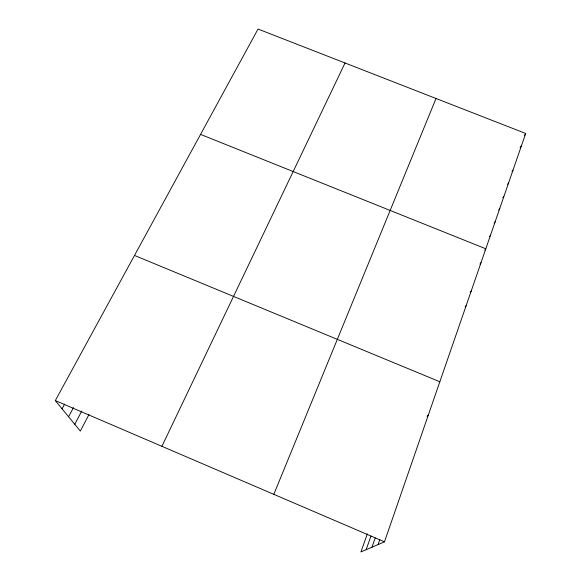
<?xml version="1.0" encoding="UTF-8"?>
<svg xmlns="http://www.w3.org/2000/svg" width="581" height="581" viewBox="0 0 581 581"><rect width="100%" height="100%" fill="white"/><g stroke="black" fill="none" stroke-linecap="round" stroke-linejoin="round"><path stroke-width="0.87" d="M367.352 533.881L360.924 551.95L384.484 541.826L525.689 133.47L258.037 29.05L55.311 400.578L80.331 431.073L89.031 414.471M378.1 544.571L379.851 539.56M371.971 547.208L375.217 537.955M366.146 549.706L370.947 536.118M273.811 494.337L436.026 98.487M161.91 446.317L345.034 62.988M74.775 424.297L81.761 411.072M68.587 416.751L73.504 407.542M62.073 408.821L64.651 404.049M524.294 135.685L525.689 133.47M520.068 147.806L521.52 145.519M512.043 171.642L512.994 170.175M507.641 184.286L508.636 182.783M502.725 197.794L503.712 196.32M498.738 210.017L499.718 208.579M494.126 223.257L495.15 221.775M489.5 236.62L490.517 235.182M484.801 250.193L485.81 248.799L200.554 134.4M479.971 264.065L481.024 262.634M470.138 292.388L471.227 290.972M465.134 306.855L466.209 305.483M427.02 416.345L428.299 415.117M134.509 255.444L439.832 381.761M55.311 400.578L384.484 541.826"/></g></svg>
